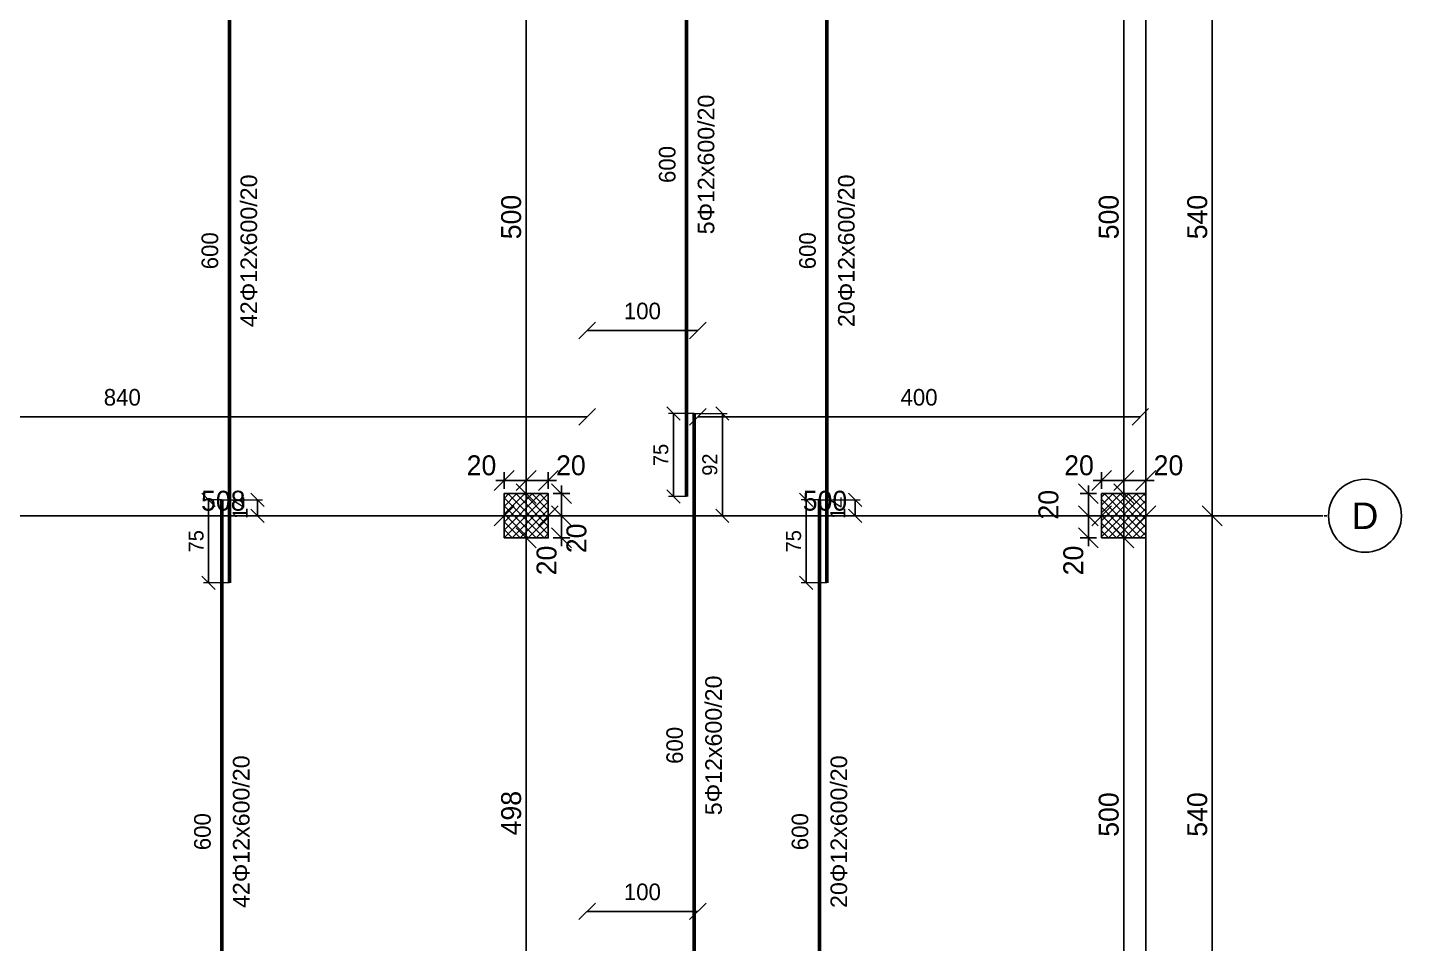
# Model space of a CAD drawing. Header units: centimetres. Extents: x -231 to 7431, y -4464 to 7215.
# Drawn here: x 6189 to 7431, y 1253 to 2081 of the extents above; entities that cross this region are included whole.
import ezdxf
from ezdxf.enums import TextEntityAlignment as Align

# ---------------------------------------------------------------- set-up
doc = ezdxf.new("R2010")
doc.units = ezdxf.units.CM
doc.linetypes.add('DASHDOT', pattern=[3.556, 2.54, -0.508, 0, -0.508])
for name, color, linetype in [('AXIS', 8, 'Continuous'), ('COLUMN', 3, 'Continuous'), ('FW_AXIS', 7, 'Continuous'), ('FW_COLUMN_HATCH', 8, 'Continuous'), ('FW_DIM', 7, 'Continuous'), ('REB_BOT_MESH_Y', 5, 'Continuous'), ('REB_BOT_MESH_Y_AXDIM', 5, 'Continuous'), ('REB_BOT_MESH_Y_LAP', 5, 'Continuous'), ('REB_BOT_MESH_Y_RANGE', 5, 'Continuous'), ('REB_BOT_MESH_Y_TEXT', 5, 'Continuous'), ('SLAB', 7, 'Continuous')]:
    doc.layers.add(name, color=color, linetype=linetype)
doc.styles.add('REBAR_TXT', font='arial.ttf')
doc.dimstyles.new('FW_DIM', dxfattribs={"dimtxt": 18, "dimasz": 9, "dimexe": 7.5, "dimexo": 4.5, "dimgap": 4.5, "dimtad": 1, "dimdec": 0, "dimtxsty": 'Standard', "dimtsz": 9, "dimcen": 2.5, "dimdle": 7.5, "dimclrd": 256, "dimclre": 256, "dimclrt": 7, "dimazin": 3, "dimtfac": 1, "dimtmove": 2, "dimatfit": 3})
doc.dimstyles.new('REBAR LAP', dxfattribs={"dimtxt": 13.5, "dimasz": 2.5, "dimexe": 4.5, "dimexo": 0, "dimgap": 4.5, "dimtad": 1, "dimdec": 0, "dimtxsty": 'Standard', "dimtsz": 6, "dimcen": 2.5, "dimclrd": 6, "dimclre": 6, "dimclrt": 7, "dimazin": 3, "dimtfac": 1, "dimtmove": 2, "dimatfit": 3, "dimlwd": 25, "dimlwe": 18})
doc.dimstyles.new('REBAR M-200', dxfattribs={"dimtxt": 15, "dimasz": 15, "dimexe": 25, "dimexo": 12.5, "dimgap": 10, "dimtad": 1, "dimdec": 0, "dimtxsty": 'Standard', "dimblk": 'NONE', "dimcen": 50, "dimse1": 1, "dimse2": 1, "dimclrd": 6, "dimclre": 6, "dimclrt": 7, "dimazin": 3, "dimtfac": 1, "dimtmove": 2, "dimatfit": 3, "dimldrblk": 'NONE', "dimlwd": 53})
doc.dimstyles.new('REBAR RANGE', dxfattribs={"dimtxt": 15, "dimasz": 2.5, "dimexe": 0, "dimexo": 0, "dimgap": 10, "dimtad": 1, "dimdec": 0, "dimtxsty": 'Standard', "dimtsz": 7.5, "dimcen": 2.5, "dimse1": 1, "dimse2": 1, "dimclrd": 6, "dimclre": 6, "dimclrt": 7, "dimazin": 3, "dimtfac": 1, "dimtmove": 2, "dimatfit": 3, "dimlwd": 25})

# ---------------------------------------------------------------- blocks, each defined once
blk = doc.blocks.new('*D724')
at = {"color": 6, "lineweight": 53}
blk.add_line((6365, 1054.5), (6365, 1654.5), dxfattribs=at)
at = {"layer": 'Defpoints'}
for p in [(6365, 1654.5), (6365, 1054.5), (6365, 1054.5)]:
    blk.add_point(p, dxfattribs=at)
at = {"layer": 'REB_BOT_MESH_Y', "color": 7, "insert": (6347.5, 1354.5), "char_height": 15, "attachment_point": 5, "rotation": 90}
blk.add_mtext('600', dxfattribs=at)
blk = doc.blocks.new('_NONE')
blk = doc.blocks.new('*D725')
at = {"color": 6, "lineweight": 53}
blk.add_line((6371.75, 1579.5), (6371.75, 2179.5), dxfattribs=at)
at = {"layer": 'Defpoints'}
for p in [(6371.75, 2179.5), (6371.75, 1579.5), (6371.75, 1579.5)]:
    blk.add_point(p, dxfattribs=at)
at = {"layer": 'REB_BOT_MESH_Y', "color": 7, "insert": (6354.25, 1879.5), "char_height": 15, "attachment_point": 5, "rotation": 90}
blk.add_mtext('600', dxfattribs=at)
blk = doc.blocks.new('_OBLIQUE')
at = {"color": 0, "linetype": 'BYBLOCK'}
blk.add_line((-0.5, -0.5), (0.5, 0.5), dxfattribs=at)
blk = doc.blocks.new('*D732')
at = {"color": 6, "lineweight": 18}
for p, q in [((6365, 1654.5), (6348.5, 1654.5)), ((6371.75, 1579.5), (6348.5, 1579.5))]:
    blk.add_line(p, q, dxfattribs=at)
at = {"color": 6, "lineweight": 25}
blk.add_line((6353, 1579.5), (6353, 1654.5), dxfattribs=at)
at = {"layer": 'Defpoints'}
for p in [(6365, 1654.5), (6353, 1579.5), (6371.75, 1579.5)]:
    blk.add_point(p, dxfattribs=at)
at = {"layer": 'REB_BOT_MESH_Y_LAP', "color": 6, "xscale": 12, "yscale": 12, "rotation": 90}
for p in [(6353, 1654.5), (6353, 1579.5)]:
    blk.add_blockref('_OBLIQUE', p, dxfattribs=at)
at = {"layer": 'REB_BOT_MESH_Y_LAP', "color": 7, "insert": (6341.75, 1617), "char_height": 13.5, "attachment_point": 5, "rotation": 90}
blk.add_mtext('75', dxfattribs=at)
blk = doc.blocks.new('*D733')
at = {"color": 6, "lineweight": 18}
for p, q in [((6365, 1654.5), (6401.75, 1654.5)), ((6365, 1640), (6401.75, 1640))]:
    blk.add_line(p, q, dxfattribs=at)
at = {"color": 6, "lineweight": 25}
blk.add_line((6397.25, 1640), (6397.25, 1654.5), dxfattribs=at)
at = {"layer": 'Defpoints'}
for p in [(6365, 1654.5), (6365, 1640), (6397.25, 1640)]:
    blk.add_point(p, dxfattribs=at)
at = {"layer": 'REB_BOT_MESH_Y_AXDIM', "color": 6, "xscale": 12, "yscale": 12, "rotation": 90}
for p in [(6397.25, 1654.5), (6397.25, 1640)]:
    blk.add_blockref('_OBLIQUE', p, dxfattribs=at)
at = {"layer": 'REB_BOT_MESH_Y_AXDIM', "color": 7, "insert": (6381.5, 1647.25), "char_height": 13.5, "attachment_point": 5, "rotation": 90}
blk.add_mtext('14', dxfattribs=at)
blk = doc.blocks.new('*D739')
at = {"color": 6, "lineweight": 53}
blk.add_line((6905, 1054.5), (6905, 1654.5), dxfattribs=at)
at = {"layer": 'Defpoints'}
for p in [(6905, 1654.5), (6905, 1054.5), (6905, 1054.5)]:
    blk.add_point(p, dxfattribs=at)
at = {"layer": 'REB_BOT_MESH_Y', "color": 7, "insert": (6887.5, 1354.5), "char_height": 15, "attachment_point": 5, "rotation": 90}
blk.add_mtext('600', dxfattribs=at)
blk = doc.blocks.new('*D740')
at = {"color": 6, "lineweight": 53}
blk.add_line((6911.75, 1579.5), (6911.75, 2179.5), dxfattribs=at)
at = {"layer": 'Defpoints'}
for p in [(6911.75, 2179.5), (6911.75, 1579.5), (6911.75, 1579.5)]:
    blk.add_point(p, dxfattribs=at)
at = {"layer": 'REB_BOT_MESH_Y', "color": 7, "insert": (6894.25, 1879.5), "char_height": 15, "attachment_point": 5, "rotation": 90}
blk.add_mtext('600', dxfattribs=at)
blk = doc.blocks.new('*D747')
at = {"color": 6, "lineweight": 18}
for p, q in [((6905, 1654.5), (6888.5, 1654.5)), ((6911.75, 1579.5), (6888.5, 1579.5))]:
    blk.add_line(p, q, dxfattribs=at)
at = {"color": 6, "lineweight": 25}
blk.add_line((6893, 1579.5), (6893, 1654.5), dxfattribs=at)
at = {"layer": 'Defpoints'}
for p in [(6905, 1654.5), (6893, 1579.5), (6911.75, 1579.5)]:
    blk.add_point(p, dxfattribs=at)
at = {"layer": 'REB_BOT_MESH_Y_LAP', "color": 6, "xscale": 12, "yscale": 12, "rotation": 90}
for p in [(6893, 1654.5), (6893, 1579.5)]:
    blk.add_blockref('_OBLIQUE', p, dxfattribs=at)
at = {"layer": 'REB_BOT_MESH_Y_LAP', "color": 7, "insert": (6881.75, 1617), "char_height": 13.5, "attachment_point": 5, "rotation": 90}
blk.add_mtext('75', dxfattribs=at)
blk = doc.blocks.new('*D748')
at = {"color": 6, "lineweight": 18}
for p, q in [((6905, 1654.5), (6941.75, 1654.5)), ((6905, 1640), (6941.75, 1640))]:
    blk.add_line(p, q, dxfattribs=at)
at = {"color": 6, "lineweight": 25}
blk.add_line((6937.25, 1640), (6937.25, 1654.5), dxfattribs=at)
at = {"layer": 'Defpoints'}
for p in [(6905, 1654.5), (6905, 1640), (6937.25, 1640)]:
    blk.add_point(p, dxfattribs=at)
at = {"layer": 'REB_BOT_MESH_Y_AXDIM', "color": 6, "xscale": 12, "yscale": 12, "rotation": 90}
for p in [(6937.25, 1654.5), (6937.25, 1640)]:
    blk.add_blockref('_OBLIQUE', p, dxfattribs=at)
at = {"layer": 'REB_BOT_MESH_Y_AXDIM', "color": 7, "insert": (6921.5, 1647.25), "char_height": 13.5, "attachment_point": 5, "rotation": 90}
blk.add_mtext('14', dxfattribs=at)
blk = doc.blocks.new('*D761')
at = {"color": 6, "lineweight": 53}
blk.add_line((6791.75, 1132.5), (6791.75, 1732.5), dxfattribs=at)
at = {"layer": 'Defpoints'}
for p in [(6791.75, 1732.5), (6791.75, 1132.5), (6791.75, 1132.5)]:
    blk.add_point(p, dxfattribs=at)
at = {"layer": 'REB_BOT_MESH_Y', "color": 7, "insert": (6774.25, 1432.5), "char_height": 15, "attachment_point": 5, "rotation": 90}
blk.add_mtext('600', dxfattribs=at)
blk = doc.blocks.new('*D762')
at = {"color": 6, "lineweight": 53}
blk.add_line((6785, 1657.5), (6785, 2257.5), dxfattribs=at)
at = {"layer": 'Defpoints'}
for p in [(6785, 2257.5), (6785, 1657.5), (6785, 1657.5)]:
    blk.add_point(p, dxfattribs=at)
at = {"layer": 'REB_BOT_MESH_Y', "color": 7, "insert": (6767.5, 1957.5), "char_height": 15, "attachment_point": 5, "rotation": 90}
blk.add_mtext('600', dxfattribs=at)
blk = doc.blocks.new('*D766')
at = {"color": 6, "lineweight": 18}
for p, q in [((6791.75, 1732.5), (6768.5, 1732.5)), ((6785, 1657.5), (6768.5, 1657.5))]:
    blk.add_line(p, q, dxfattribs=at)
at = {"color": 6, "lineweight": 25}
blk.add_line((6773, 1657.5), (6773, 1732.5), dxfattribs=at)
at = {"layer": 'Defpoints'}
for p in [(6791.75, 1732.5), (6773, 1657.5), (6785, 1657.5)]:
    blk.add_point(p, dxfattribs=at)
at = {"layer": 'REB_BOT_MESH_Y_LAP', "color": 6, "xscale": 12, "yscale": 12, "rotation": 90}
for p in [(6773, 1732.5), (6773, 1657.5)]:
    blk.add_blockref('_OBLIQUE', p, dxfattribs=at)
at = {"layer": 'REB_BOT_MESH_Y_LAP', "color": 7, "insert": (6761.75, 1695), "char_height": 13.5, "attachment_point": 5, "rotation": 90}
blk.add_mtext('75', dxfattribs=at)
blk = doc.blocks.new('*D767')
at = {"color": 6, "lineweight": 18}
for p, q in [((6791.75, 1732.5), (6821.75, 1732.5)), ((6791.75, 1640), (6821.75, 1640))]:
    blk.add_line(p, q, dxfattribs=at)
at = {"color": 6, "lineweight": 25}
blk.add_line((6817.25, 1640), (6817.25, 1732.5), dxfattribs=at)
at = {"layer": 'Defpoints'}
for p in [(6791.75, 1732.5), (6791.75, 1640), (6817.25, 1640)]:
    blk.add_point(p, dxfattribs=at)
at = {"layer": 'REB_BOT_MESH_Y_AXDIM', "color": 6, "xscale": 12, "yscale": 12, "rotation": 90}
for p in [(6817.25, 1732.5), (6817.25, 1640)]:
    blk.add_blockref('_OBLIQUE', p, dxfattribs=at)
at = {"layer": 'REB_BOT_MESH_Y_AXDIM', "color": 7, "insert": (6806, 1686.25), "char_height": 13.5, "attachment_point": 5, "rotation": 90}
blk.add_mtext('92', dxfattribs=at)
blk = doc.blocks.new('*D778')
at = {"color": 6, "lineweight": 25}
blk.add_line((5855, 1729.5), (6695, 1729.5), dxfattribs=at)
at = {"layer": 'Defpoints'}
for p in [(5855, 1729.5), (5855, 1729.5), (6695, 1729.5)]:
    blk.add_point(p, dxfattribs=at)
at = {"layer": 'REB_BOT_MESH_Y_RANGE', "color": 6, "xscale": 15, "yscale": 15}
for p in [(5855, 1729.5), (6695, 1729.5)]:
    blk.add_blockref('_OBLIQUE', p, dxfattribs=at)
at = {"layer": 'REB_BOT_MESH_Y_RANGE', "color": 7, "insert": (6275, 1747), "char_height": 15, "attachment_point": 5}
blk.add_mtext('840', dxfattribs=at)
blk = doc.blocks.new('*D783')
at = {"color": 6, "lineweight": 25}
blk.add_line((6795, 1729.5), (7195, 1729.5), dxfattribs=at)
at = {"layer": 'Defpoints'}
for p in [(6795, 1729.5), (6795, 1729.5), (7195, 1729.5)]:
    blk.add_point(p, dxfattribs=at)
at = {"layer": 'REB_BOT_MESH_Y_RANGE', "color": 6, "xscale": 15, "yscale": 15}
for p in [(6795, 1729.5), (7195, 1729.5)]:
    blk.add_blockref('_OBLIQUE', p, dxfattribs=at)
at = {"layer": 'REB_BOT_MESH_Y_RANGE', "color": 7, "insert": (6995, 1747), "char_height": 15, "attachment_point": 5}
blk.add_mtext('400', dxfattribs=at)
blk = doc.blocks.new('*D789')
at = {"color": 6, "lineweight": 25}
blk.add_line((6695, 1282.5), (6795, 1282.5), dxfattribs=at)
at = {"layer": 'Defpoints'}
for p in [(6695, 1282.5), (6695, 1282.5), (6795, 1282.5)]:
    blk.add_point(p, dxfattribs=at)
at = {"layer": 'REB_BOT_MESH_Y_RANGE', "color": 6, "xscale": 15, "yscale": 15}
for p in [(6695, 1282.5), (6795, 1282.5)]:
    blk.add_blockref('_OBLIQUE', p, dxfattribs=at)
at = {"layer": 'REB_BOT_MESH_Y_RANGE', "color": 7, "insert": (6745, 1300), "char_height": 15, "attachment_point": 5}
blk.add_mtext('100', dxfattribs=at)
blk = doc.blocks.new('*D790')
at = {"color": 6, "lineweight": 25}
blk.add_line((6695, 1807.5), (6795, 1807.5), dxfattribs=at)
at = {"layer": 'Defpoints'}
for p in [(6695, 1807.5), (6695, 1807.5), (6795, 1807.5)]:
    blk.add_point(p, dxfattribs=at)
at = {"layer": 'REB_BOT_MESH_Y_RANGE', "color": 6, "xscale": 15, "yscale": 15}
for p in [(6695, 1807.5), (6795, 1807.5)]:
    blk.add_blockref('_OBLIQUE', p, dxfattribs=at)
at = {"layer": 'REB_BOT_MESH_Y_RANGE', "color": 7, "insert": (6745, 1825), "char_height": 15, "attachment_point": 5}
blk.add_mtext('100', dxfattribs=at)
blk = doc.blocks.new('*D891')
for p, q in [((6620, 1664.5), (6620, 1679.5)), ((6640, 1664.5), (6640, 1679.5)), ((6612.5, 1672), (6647.5, 1672))]:
    blk.add_line(p, q)
at = {"layer": 'Defpoints'}
for p in [(6620, 1672), (6620, 1660), (6640, 1660)]:
    blk.add_point(p, dxfattribs=at)
at = {"layer": 'FW_DIM', "xscale": 18, "yscale": 18}
for p in [(6620, 1672), (6640, 1672)]:
    blk.add_blockref('_OBLIQUE', p, dxfattribs=at)
at = {"layer": 'FW_DIM', "color": 7, "insert": (6599.6, 1685.5), "char_height": 18, "attachment_point": 5}
blk.add_mtext('20', dxfattribs=at)
blk = doc.blocks.new('*D892')
for p, q in [((6640, 1664.5), (6640, 1679.5)), ((6660, 1664.5), (6660, 1679.5)), ((6632.5, 1672), (6667.5, 1672))]:
    blk.add_line(p, q)
at = {"layer": 'Defpoints'}
for p in [(6640, 1672), (6640, 1660), (6660, 1660)]:
    blk.add_point(p, dxfattribs=at)
at = {"layer": 'FW_DIM', "xscale": 18, "yscale": 18}
for p in [(6640, 1672), (6660, 1672)]:
    blk.add_blockref('_OBLIQUE', p, dxfattribs=at)
at = {"layer": 'FW_DIM', "color": 7, "insert": (6680.4, 1685.5), "char_height": 18, "attachment_point": 5}
blk.add_mtext('20', dxfattribs=at)
blk = doc.blocks.new('*D893')
for p, q in [((6664.5, 1640), (6679.5, 1640)), ((6672, 1612.5), (6672, 1647.5)), ((6664.5, 1620), (6679.5, 1620))]:
    blk.add_line(p, q)
at = {"layer": 'Defpoints'}
for p in [(6660, 1640), (6660, 1620), (6672, 1620)]:
    blk.add_point(p, dxfattribs=at)
at = {"layer": 'FW_DIM', "xscale": 18, "yscale": 18, "rotation": 90}
for p in [(6672, 1640), (6672, 1620)]:
    blk.add_blockref('_OBLIQUE', p, dxfattribs=at)
at = {"layer": 'FW_DIM', "color": 7, "insert": (6658.5, 1599.6), "char_height": 18, "attachment_point": 5, "rotation": 90}
blk.add_mtext('20', dxfattribs=at)
blk = doc.blocks.new('*D894')
for p, q in [((6672, 1632.5), (6672, 1667.5)), ((6664.5, 1660), (6679.5, 1660)), ((6664.5, 1640), (6679.5, 1640))]:
    blk.add_line(p, q)
at = {"layer": 'Defpoints'}
for p in [(6660, 1660), (6660, 1640), (6672, 1640)]:
    blk.add_point(p, dxfattribs=at)
at = {"layer": 'FW_DIM', "xscale": 18, "yscale": 18, "rotation": 90}
for p in [(6672, 1660), (6672, 1640)]:
    blk.add_blockref('_OBLIQUE', p, dxfattribs=at)
at = {"layer": 'FW_DIM', "color": 7, "insert": (6685.5, 1619.6), "char_height": 18, "attachment_point": 5, "rotation": 90}
blk.add_mtext('20', dxfattribs=at)
blk = doc.blocks.new('*D915')
for p, q in [((7160, 1664.5), (7160, 1679.5)), ((7180, 1664.5), (7180, 1679.5)), ((7152.5, 1672), (7187.5, 1672))]:
    blk.add_line(p, q)
at = {"layer": 'Defpoints'}
for p in [(7160, 1672), (7160, 1660), (7180, 1660)]:
    blk.add_point(p, dxfattribs=at)
at = {"layer": 'FW_DIM', "xscale": 18, "yscale": 18}
for p in [(7160, 1672), (7180, 1672)]:
    blk.add_blockref('_OBLIQUE', p, dxfattribs=at)
at = {"layer": 'FW_DIM', "color": 7, "insert": (7139.6, 1685.5), "char_height": 18, "attachment_point": 5}
blk.add_mtext('20', dxfattribs=at)
blk = doc.blocks.new('*D916')
for p, q in [((7180, 1664.5), (7180, 1679.5)), ((7200, 1664.5), (7200, 1679.5)), ((7172.5, 1672), (7207.5, 1672))]:
    blk.add_line(p, q)
at = {"layer": 'Defpoints'}
for p in [(7180, 1672), (7180, 1660), (7200, 1660)]:
    blk.add_point(p, dxfattribs=at)
at = {"layer": 'FW_DIM', "xscale": 18, "yscale": 18}
for p in [(7180, 1672), (7200, 1672)]:
    blk.add_blockref('_OBLIQUE', p, dxfattribs=at)
at = {"layer": 'FW_DIM', "color": 7, "insert": (7220.4, 1685.5), "char_height": 18, "attachment_point": 5}
blk.add_mtext('20', dxfattribs=at)
blk = doc.blocks.new('*D917')
for p, q in [((7155.5, 1640), (7140.5, 1640)), ((7148, 1612.5), (7148, 1647.5)), ((7155.5, 1620), (7140.5, 1620))]:
    blk.add_line(p, q)
at = {"layer": 'Defpoints'}
for p in [(7160, 1640), (7148, 1620), (7160, 1620)]:
    blk.add_point(p, dxfattribs=at)
at = {"layer": 'FW_DIM', "xscale": 18, "yscale": 18, "rotation": 90}
for p in [(7148, 1640), (7148, 1620)]:
    blk.add_blockref('_OBLIQUE', p, dxfattribs=at)
at = {"layer": 'FW_DIM', "color": 7, "insert": (7134.5, 1599.6), "char_height": 18, "attachment_point": 5, "rotation": 90}
blk.add_mtext('20', dxfattribs=at)
blk = doc.blocks.new('*D918')
for p, q in [((7148, 1632.5), (7148, 1667.5)), ((7155.5, 1660), (7140.5, 1660)), ((7155.5, 1640), (7140.5, 1640))]:
    blk.add_line(p, q)
at = {"layer": 'Defpoints'}
for p in [(7160, 1660), (7148, 1640), (7160, 1640)]:
    blk.add_point(p, dxfattribs=at)
at = {"layer": 'FW_DIM', "xscale": 18, "yscale": 18, "rotation": 90}
for p in [(7148, 1660), (7148, 1640)]:
    blk.add_blockref('_OBLIQUE', p, dxfattribs=at)
at = {"layer": 'FW_DIM', "color": 7, "insert": (7112, 1650), "char_height": 18, "attachment_point": 5, "rotation": 90}
blk.add_mtext('20', dxfattribs=at)
blk = doc.blocks.new('*D963')
for p, q in [((6105, 1640), (6627.5, 1640)), ((6112.5, 1644.5), (6112.5, 1647.5)), ((6620, 1644.5), (6620, 1647.5))]:
    blk.add_line(p, q)
at = {"layer": 'Defpoints'}
for p in [(6112.5, 1640), (6112.5, 1640), (6620, 1640)]:
    blk.add_point(p, dxfattribs=at)
at = {"layer": 'FW_DIM', "xscale": 18, "yscale": 18}
for p in [(6112.5, 1640), (6620, 1640)]:
    blk.add_blockref('_OBLIQUE', p, dxfattribs=at)
at = {"layer": 'FW_DIM', "color": 7, "insert": (6366.25, 1653.5), "char_height": 18, "attachment_point": 5}
blk.add_mtext('508', dxfattribs=at)
blk = doc.blocks.new('*D964')
for p, q in [((6612.5, 1640), (6667.5, 1640)), ((6620, 1644.5), (6620, 1647.5)), ((6660, 1644.5), (6660, 1647.5))]:
    blk.add_line(p, q)
at = {"layer": 'Defpoints'}
for p in [(6620, 1640), (6620, 1640), (6660, 1640)]:
    blk.add_point(p, dxfattribs=at)
at = {"layer": 'FW_DIM', "xscale": 18, "yscale": 18}
for p in [(6620, 1640), (6660, 1640)]:
    blk.add_blockref('_OBLIQUE', p, dxfattribs=at)
blk = doc.blocks.new('*D965')
for p, q in [((6652.5, 1640), (7167.5, 1640)), ((6660, 1644.5), (6660, 1647.5)), ((7160, 1644.5), (7160, 1647.5))]:
    blk.add_line(p, q)
at = {"layer": 'Defpoints'}
for p in [(6660, 1640), (6660, 1640), (7160, 1640)]:
    blk.add_point(p, dxfattribs=at)
at = {"layer": 'FW_DIM', "xscale": 18, "yscale": 18}
for p in [(6660, 1640), (7160, 1640)]:
    blk.add_blockref('_OBLIQUE', p, dxfattribs=at)
at = {"layer": 'FW_DIM', "color": 7, "insert": (6910, 1653.5), "char_height": 18, "attachment_point": 5}
blk.add_mtext('500', dxfattribs=at)
blk = doc.blocks.new('*D966')
for p, q in [((7152.5, 1640), (7207.5, 1640)), ((7160, 1644.5), (7160, 1647.5)), ((7200, 1644.5), (7200, 1647.5))]:
    blk.add_line(p, q)
at = {"layer": 'Defpoints'}
for p in [(7160, 1640), (7160, 1640), (7200, 1640)]:
    blk.add_point(p, dxfattribs=at)
at = {"layer": 'FW_DIM', "xscale": 18, "yscale": 18}
for p in [(7160, 1640), (7200, 1640)]:
    blk.add_blockref('_OBLIQUE', p, dxfattribs=at)
blk = doc.blocks.new('*D1034')
for p, q in [((6640, 1115), (6640, 1627.5)), ((6635.5, 1620), (6632.5, 1620)), ((6635.5, 1122.5), (6632.5, 1122.5))]:
    blk.add_line(p, q)
at = {"layer": 'Defpoints'}
for p in [(6640, 1620), (6640, 1122.5), (6640, 1122.5)]:
    blk.add_point(p, dxfattribs=at)
at = {"layer": 'FW_DIM', "xscale": 18, "yscale": 18, "rotation": 90}
for p in [(6640, 1620), (6640, 1122.5)]:
    blk.add_blockref('_OBLIQUE', p, dxfattribs=at)
at = {"layer": 'FW_DIM', "color": 7, "insert": (6626.5, 1371.25), "char_height": 18, "attachment_point": 5, "rotation": 90}
blk.add_mtext('498', dxfattribs=at)
blk = doc.blocks.new('*D1035')
for p, q in [((6640, 1612.5), (6640, 1667.5)), ((6635.5, 1660), (6632.5, 1660)), ((6635.5, 1620), (6632.5, 1620))]:
    blk.add_line(p, q)
at = {"layer": 'Defpoints'}
for p in [(6640, 1660), (6640, 1620), (6640, 1620)]:
    blk.add_point(p, dxfattribs=at)
at = {"layer": 'FW_DIM', "xscale": 18, "yscale": 18, "rotation": 90}
for p in [(6640, 1660), (6640, 1620)]:
    blk.add_blockref('_OBLIQUE', p, dxfattribs=at)
blk = doc.blocks.new('*D1036')
for p, q in [((6640, 1652.5), (6640, 2167.5)), ((6635.5, 2160), (6632.5, 2160)), ((6635.5, 1660), (6632.5, 1660))]:
    blk.add_line(p, q)
at = {"layer": 'Defpoints'}
for p in [(6640, 2160), (6640, 1660), (6640, 1660)]:
    blk.add_point(p, dxfattribs=at)
at = {"layer": 'FW_DIM', "xscale": 18, "yscale": 18, "rotation": 90}
for p in [(6640, 2160), (6640, 1660)]:
    blk.add_blockref('_OBLIQUE', p, dxfattribs=at)
at = {"layer": 'FW_DIM', "color": 7, "insert": (6626.5, 1910), "char_height": 18, "attachment_point": 5, "rotation": 90}
blk.add_mtext('500', dxfattribs=at)
blk = doc.blocks.new('*D1045')
for p, q in [((7180, 1112.5), (7180, 1627.5)), ((7175.5, 1620), (7172.5, 1620)), ((7175.5, 1120), (7172.5, 1120))]:
    blk.add_line(p, q)
at = {"layer": 'Defpoints'}
for p in [(7180, 1620), (7180, 1120), (7180, 1120)]:
    blk.add_point(p, dxfattribs=at)
at = {"layer": 'FW_DIM', "xscale": 18, "yscale": 18, "rotation": 90}
for p in [(7180, 1620), (7180, 1120)]:
    blk.add_blockref('_OBLIQUE', p, dxfattribs=at)
at = {"layer": 'FW_DIM', "color": 7, "insert": (7166.5, 1370), "char_height": 18, "attachment_point": 5, "rotation": 90}
blk.add_mtext('500', dxfattribs=at)
blk = doc.blocks.new('*D1046')
for p, q in [((7180, 1612.5), (7180, 1667.5)), ((7175.5, 1660), (7172.5, 1660)), ((7175.5, 1620), (7172.5, 1620))]:
    blk.add_line(p, q)
at = {"layer": 'Defpoints'}
for p in [(7180, 1660), (7180, 1620), (7180, 1620)]:
    blk.add_point(p, dxfattribs=at)
at = {"layer": 'FW_DIM', "xscale": 18, "yscale": 18, "rotation": 90}
for p in [(7180, 1660), (7180, 1620)]:
    blk.add_blockref('_OBLIQUE', p, dxfattribs=at)
blk = doc.blocks.new('*D1047')
for p, q in [((7180, 1652.5), (7180, 2167.5)), ((7175.5, 2160), (7172.5, 2160)), ((7175.5, 1660), (7172.5, 1660))]:
    blk.add_line(p, q)
at = {"layer": 'Defpoints'}
for p in [(7180, 2160), (7180, 1660), (7180, 1660)]:
    blk.add_point(p, dxfattribs=at)
at = {"layer": 'FW_DIM', "xscale": 18, "yscale": 18, "rotation": 90}
for p in [(7180, 2160), (7180, 1660)]:
    blk.add_blockref('_OBLIQUE', p, dxfattribs=at)
at = {"layer": 'FW_DIM', "color": 7, "insert": (7166.5, 1910), "char_height": 18, "attachment_point": 5, "rotation": 90}
blk.add_mtext('500', dxfattribs=at)
blk = doc.blocks.new('*D1076')
for p, q in [((7204.5, 1640), (7267.5, 1640)), ((7260, 1092.5), (7260, 1647.5)), ((7204.5, 1100), (7267.5, 1100))]:
    blk.add_line(p, q)
at = {"layer": 'Defpoints'}
for p in [(7200, 1640), (7200, 1100), (7260, 1100)]:
    blk.add_point(p, dxfattribs=at)
at = {"layer": 'FW_DIM', "xscale": 18, "yscale": 18, "rotation": 90}
for p in [(7260, 1640), (7260, 1100)]:
    blk.add_blockref('_OBLIQUE', p, dxfattribs=at)
at = {"layer": 'FW_DIM', "color": 7, "insert": (7246.5, 1370), "char_height": 18, "attachment_point": 5, "rotation": 90}
blk.add_mtext('540', dxfattribs=at)
blk = doc.blocks.new('*D1077')
for p, q in [((7260, 1632.5), (7260, 2187.5)), ((7204.5, 2180), (7267.5, 2180)), ((7204.5, 1640), (7267.5, 1640))]:
    blk.add_line(p, q)
at = {"layer": 'Defpoints'}
for p in [(7200, 2180), (7200, 1640), (7260, 1640)]:
    blk.add_point(p, dxfattribs=at)
at = {"layer": 'FW_DIM', "xscale": 18, "yscale": 18, "rotation": 90}
for p in [(7260, 2180), (7260, 1640)]:
    blk.add_blockref('_OBLIQUE', p, dxfattribs=at)
at = {"layer": 'FW_DIM', "color": 7, "insert": (7246.5, 1910), "char_height": 18, "attachment_point": 5, "rotation": 90}
blk.add_mtext('540', dxfattribs=at)

msp = doc.modelspace()

# ---------------------------------------------------------------- hatches: boundary and pattern name
at = {"layer": 'FW_COLUMN_HATCH'}
h = msp.add_hatch(dxfattribs=at)
h.set_pattern_fill('ANSI37', scale=1.6)
h.paths.add_polyline_path([(6620, 1620), (6620, 1660), (6660, 1660), (6660, 1620), (6620, 1620)])
h = msp.add_hatch(dxfattribs=at)
h.set_pattern_fill('ANSI37', scale=1.6)
h.paths.add_polyline_path([(7160, 1620), (7160, 1660), (7200, 1660), (7200, 1620), (7160, 1620)])

# ---------------------------------------------------------------- linework, layer by layer
at = {"layer": 'AXIS'}
for p, q in [((6640, -150), (6640, 2890)), ((7180, -150), (7180, 2890)), ((4310, 1640), (7350, 1640))]:
    msp.add_line(p, q, dxfattribs=at)
at = {"layer": 'COLUMN'}
for points in [[(6620, 1620), (6660, 1620), (6660, 1660), (6620, 1660)], [(7160, 1620), (7200, 1620), (7200, 1660), (7160, 1660)]]:
    msp.add_lwpolyline(points, close=True, dxfattribs=at)
at = {"layer": 'FW_AXIS', "linetype": 'DASHDOT'}
msp.add_line((7350, 1640), (7365, 1640), dxfattribs=at)
at = {"layer": 'FW_AXIS'}
msp.add_circle((7398, 1640), 33, dxfattribs=at)
at = {"layer": 'SLAB'}
msp.add_lwpolyline([(4460, 0), (7200, 0), (7200, 2740), (4460, 2740)], close=True, dxfattribs=at)

# ---------------------------------------------------------------- texts
at = {"layer": 'FW_AXIS', "color": 7, "style": 'REBAR_TXT'}
msp.add_text('D', height=24, dxfattribs=at).set_placement((7398, 1640), align=Align.MIDDLE_CENTER)
at = {"layer": 'REB_BOT_MESH_Y_TEXT', "color": 7, "style": 'REBAR_TXT'}
for s, p in [('5Φ12x600/20', (6795, 1957.5)), ('42Φ12x600/20', (6381.8, 1879.5)), ('20Φ12x600/20', (6921.8, 1879.5)), ('5Φ12x600/20', (6801.8, 1432.5)), ('42Φ12x600/20', (6375, 1354.5)), ('20Φ12x600/20', (6915, 1354.5))]:
    msp.add_text(s, height=15, rotation=90, dxfattribs=at).set_placement(p, align=Align.TOP_CENTER)

# ---------------------------------------------------------------- dimensions: what is measured, and where the dimension line sits
at = {"layer": 'FW_DIM'}
for base, p1, p2, picture, middle in [((7260, 1640), (7200, 1640), (7200, 2180), '*D1077', (7246.5, 1910)), ((7260, 1100), (7200, 1100), (7200, 1640), '*D1076', (7246.5, 1370))]:
    dim = msp.add_linear_dim(base=base, p1=p1, p2=p2, angle=90, dimstyle='FW_DIM', dxfattribs=at)
    dim.commit()
    dim.dimension.update_dxf_attribs({"geometry": picture, "text_midpoint": middle})
for base, p1, p2, text, picture, middle in [((6640, 1660), (6640, 1660), (6640, 2160), '500', '*D1036', (6626.5, 1910)), ((7180, 1660), (7180, 1660), (7180, 2160), '500', '*D1047', (7166.5, 1910)), ((6640, 1620), (6640, 1620), (6640, 1660), ' ', '*D1035', (6640, 1640)), ((6672, 1640), (6660, 1640), (6660, 1660), '20', '*D894', (6685.5, 1619.6)), ((7148, 1640), (7160, 1640), (7160, 1660), '20', '*D918', (7112, 1650)), ((7180, 1620), (7180, 1620), (7180, 1660), ' ', '*D1046', (7180, 1640)), ((6672, 1620), (6660, 1620), (6660, 1640), '20', '*D893', (6658.5, 1599.6)), ((7148, 1620), (7160, 1620), (7160, 1640), '20', '*D917', (7134.5, 1599.6)), ((6640, 1122.5), (6640, 1122.5), (6640, 1620), '498', '*D1034', (6626.5, 1371.2)), ((7180, 1120), (7180, 1120), (7180, 1620), '500', '*D1045', (7166.5, 1370))]:
    dim = msp.add_linear_dim(base=base, p1=p1, p2=p2, angle=90, text=text, dimstyle='FW_DIM', override={"dimtmove": 2}, dxfattribs=at)
    dim.commit()
    dim.dimension.update_dxf_attribs({"geometry": picture, "text_midpoint": middle, "dimtype": 160})
for base, p1, p2, text, picture, middle in [((6620, 1672), (6620, 1660), (6640, 1660), '20', '*D891', (6599.6, 1685.5)), ((6640, 1672), (6640, 1660), (6660, 1660), '20', '*D892', (6680.4, 1685.5)), ((7160, 1672), (7160, 1660), (7180, 1660), '20', '*D915', (7139.6, 1685.5)), ((7180, 1672), (7180, 1660), (7200, 1660), '20', '*D916', (7220.4, 1685.5)), ((6112.5, 1640), (6112.5, 1640), (6620, 1640), '508', '*D963', (6366.2, 1653.5)), ((6660, 1640), (6660, 1640), (7160, 1640), '500', '*D965', (6910, 1653.5)), ((6620, 1640), (6620, 1640), (6660, 1640), ' ', '*D964', (6640, 1640)), ((7160, 1640), (7160, 1640), (7200, 1640), ' ', '*D966', (7180, 1640))]:
    dim = msp.add_linear_dim(base=base, p1=p1, p2=p2, text=text, dimstyle='FW_DIM', override={"dimtmove": 2}, dxfattribs=at)
    dim.commit()
    dim.dimension.update_dxf_attribs({"geometry": picture, "text_midpoint": middle, "dimtype": 160})
at = {"layer": 'REB_BOT_MESH_Y'}
for base, p1, p2, picture, middle in [((6785, 1657.5), (6785, 1657.5), (6785, 2257.5), '*D762', (6767.5, 1957.5)), ((6371.8, 1579.5), (6371.8, 1579.5), (6371.8, 2179.5), '*D725', (6354.2, 1879.5)), ((6911.8, 1579.5), (6911.8, 1579.5), (6911.8, 2179.5), '*D740', (6894.2, 1879.5)), ((6791.8, 1132.5), (6791.8, 1132.5), (6791.8, 1732.5), '*D761', (6774.2, 1432.5)), ((6365, 1054.5), (6365, 1054.5), (6365, 1654.5), '*D724', (6347.5, 1354.5)), ((6905, 1054.5), (6905, 1054.5), (6905, 1654.5), '*D739', (6887.5, 1354.5))]:
    dim = msp.add_linear_dim(base=base, p1=p1, p2=p2, angle=90, dimstyle='REBAR M-200', dxfattribs=at)
    dim.commit()
    dim.dimension.update_dxf_attribs({"geometry": picture, "text_midpoint": middle})
at = {"layer": 'REB_BOT_MESH_Y_AXDIM'}
for base, p1, p2, picture, middle in [((6817.25, 1640), (6791.75, 1640), (6791.75, 1732.5), '*D767', (6806, 1686.25)), ((6397.25, 1640), (6365, 1640), (6365, 1654.5), '*D733', (6381.5, 1647.25)), ((6937.25, 1640), (6905, 1640), (6905, 1654.5), '*D748', (6921.5, 1647.25))]:
    dim = msp.add_linear_dim(base=base, p1=p1, p2=p2, angle=90, dimstyle='REBAR LAP', dxfattribs=at)
    dim.commit()
    dim.dimension.update_dxf_attribs({"geometry": picture, "text_midpoint": middle})
at = {"layer": 'REB_BOT_MESH_Y_LAP'}
for base, p1, p2, picture, middle in [((6773, 1657.5), (6785, 1657.5), (6791.8, 1732.5), '*D766', (6761.8, 1695)), ((6353, 1579.5), (6371.8, 1579.5), (6365, 1654.5), '*D732', (6341.8, 1617)), ((6893, 1579.5), (6911.8, 1579.5), (6905, 1654.5), '*D747', (6881.8, 1617))]:
    dim = msp.add_linear_dim(base=base, p1=p1, p2=p2, angle=90, dimstyle='REBAR LAP', dxfattribs=at)
    dim.commit()
    dim.dimension.update_dxf_attribs({"geometry": picture, "text_midpoint": middle})
at = {"layer": 'REB_BOT_MESH_Y_RANGE'}
for base, p1, p2, picture, middle in [((6695, 1807.5), (6695, 1807.5), (6795, 1807.5), '*D790', (6745, 1825)), ((5855, 1729.5), (5855, 1729.5), (6695, 1729.5), '*D778', (6275, 1747)), ((6795, 1729.5), (6795, 1729.5), (7195, 1729.5), '*D783', (6995, 1747)), ((6695, 1282.5), (6695, 1282.5), (6795, 1282.5), '*D789', (6745, 1300))]:
    dim = msp.add_linear_dim(base=base, p1=p1, p2=p2, dimstyle='REBAR RANGE', dxfattribs=at)
    dim.commit()
    dim.dimension.update_dxf_attribs({"geometry": picture, "text_midpoint": middle})

doc.saveas('drawing.dxf')
